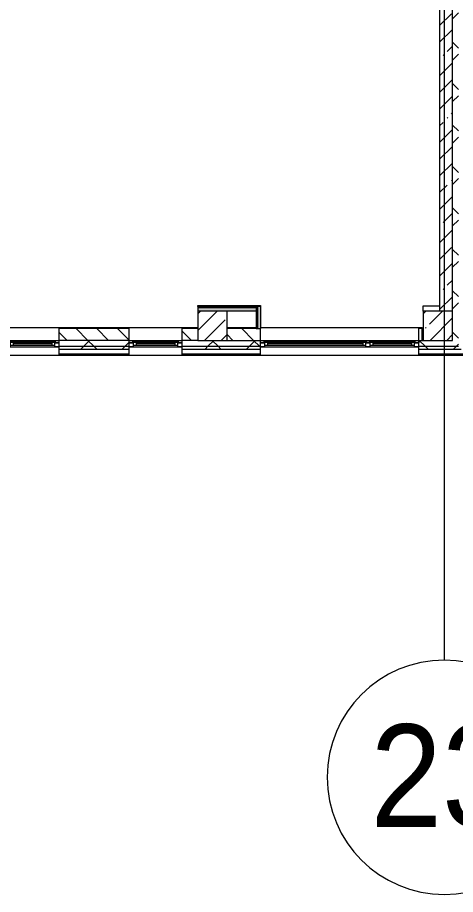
# Model space of a CAD drawing. Header units: millimetres. Extents: x 81663 to 277412, y -8553 to 29000.
# Drawn here: x 225502 to 232978, y -5906 to 9060 of the extents above; entities that cross this region are included whole.
import ezdxf

# ---------------------------------------------------------------- set-up
doc = ezdxf.new("R2010")
doc.units = ezdxf.units.MM
for name, color, linetype, lineweight, true_color in [('A-FLOR-2', 7, 'Continuous', 5, 0xaaaaaa), ('I-WALL-1', 7, 'Continuous', 5, 0xe7e7e7), ('I-WALL-2', 7, 'Continuous', 9, 0xe7e7e7)]:
    doc.layers.add(name, color=color, linetype=linetype, lineweight=lineweight, true_color=true_color)
for name, color, linetype, lineweight in [('A-GLAZ-2', 7, 'Continuous', 5), ('A-WALL', 7, 'Continuous', 9), ('A-WALL-4', 7, 'Continuous', 5), ('I-WALL-3', 7, 'Continuous', 5), ('S-COLS-1', 7, 'Continuous', 5), ('Оси', 7, 'Continuous', 9), ('Оси-1', 7, 'Continuous', 20)]:
    doc.layers.add(name, color=color, linetype=linetype, lineweight=lineweight)
doc.styles.add('Arial_1', font='arial.ttf', dxfattribs={"width": 0.9, "height": 1750})
pattern_1 = [(45, (148228.23, 0), (-353.5534, 353.5534), []), (135, (148228.23, 0), (-353.5534, -353.5534), [])]
pattern_2 = [(135, (148228.23, 0), (-176.7767, -176.7767), [])]
pattern_3 = [(45, (148228.2, 0), (-530.33, 530.33), []), (135, (148228.2, 0), (-530.33, -530.33), [])]

# ---------------------------------------------------------------- blocks, each defined once
blk = doc.blocks.new('BSC_Колонна _Прямоугольная - 500х500-V18-2_5_3_птичка')
at = {"layer": 'S-COLS-1'}
h = blk.add_hatch(dxfattribs=at)
h.set_pattern_fill('FP_44', color=256, style=0, pattern_type=2)
h.set_pattern_definition([(45, (-80600, -3800), (-285.1231, 285.1231), []), (45, (-80314.88, -3800), (-285.1231, 285.1231), [504.031, -100.806, 16.764, -84.042])])
h.paths.add_polyline_path([(-121, -250), (250, -250), (250, 250), (-250, 250), (-250, -250)])
for p, q in [((250, 250), (-250, 250)), ((-250, 250), (-250, -250)), ((250, -250), (250, 250)), ((-250, -250), (250, -250))]:
    blk.add_line(p, q, dxfattribs=at)
blk = doc.blocks.new('120_Окно_СКБ_2Ст - 120_Окно_СКБ_2Ст 2700х2500 _мал створка слева_-22808065-2_5_3_птичка')
at = {"layer": 'A-GLAZ-2'}
for p, q in [((-1350, -75), (-1350, -5)), ((-1350, -5), (-1280, -5)), ((1350, -5), (-1350, -5)), ((-1280, -75), (-1350, -75)), ((-1350, -75), (-1300, -75)), ((-1280, -75), (-1300, -75)), ((-1300, -75), (-1300, -85)), ((-1300, -85), (-500, -85)), ((-500, -85), (-1300, -85)), ((-1280, -5), (-1280, -75)), ((-520, -35), (-1280, -35)), ((-1280, -35), (-1280, -75)), ((-1230, -85), (-1230, -35)), ((-1230, -55), (-570, -55)), ((-570, -65), (-1230, -65)), ((-570, -85), (-570, -35)), ((-520, -75), (-520, -5)), ((-520, -5), (-450, -5)), ((-520, -75), (-520, -35)), ((-450, -75), (-520, -75)), ((-500, -75), (-520, -75)), ((-500, -75), (-470, -75)), ((-500, -85), (-500, -75)), ((-450, -75), (-470, -75)), ((-470, -75), (-470, -85)), ((-470, -85), (1300, -85)), ((1300, -85), (-470, -85)), ((-450, -5), (-450, -75)), ((1280, -35), (-450, -35)), ((-450, -35), (-450, -75)), ((-400, -85), (-400, -35)), ((-400, -55), (1230, -55)), ((1230, -65), (-400, -65)), ((1230, -85), (1230, -35)), ((1280, -75), (1280, -5)), ((1280, -5), (1350, -5)), ((1280, -75), (1280, -35)), ((1350, -75), (1280, -75)), ((1300, -75), (1280, -75)), ((1300, -75), (1350, -75)), ((1300, -85), (1300, -75)), ((1350, -5), (1350, -75))]:
    blk.add_line(p, q, dxfattribs=at)
blk = doc.blocks.new('120_Окно_СКБ_1Ст - 120_Окно_СКБ_1Ст 900х2500_h_-19906150-2_5_3_птичка')
at = {"layer": 'A-GLAZ-2'}
for p, q in [((-450, -75), (-450, -5)), ((-450, -5), (-380, -5)), ((450, -5), (-450, -5)), ((-380, -75), (-450, -75)), ((-450, -75), (-400, -75)), ((-380, -75), (-400, -75)), ((-400, -75), (-400, -85)), ((-400, -85), (400, -85)), ((400, -85), (-400, -85)), ((-380, -5), (-380, -75)), ((380, -35), (-380, -35)), ((-380, -35), (-380, -75)), ((-330, -85), (-330, -35)), ((-330, -55), (330, -55)), ((330, -65), (-330, -65)), ((330, -85), (330, -35)), ((380, -75), (380, -5)), ((380, -5), (450, -5)), ((380, -75), (380, -35)), ((450, -75), (380, -75)), ((400, -75), (380, -75)), ((400, -75), (450, -75)), ((400, -85), (400, -75)), ((450, -5), (450, -75))]:
    blk.add_line(p, q, dxfattribs=at)
blk = doc.blocks.new('BSC_Колонна _Прямоугольная - 500х500-V122-2_5_3_птичка')
at = {"layer": 'S-COLS-1'}
h = blk.add_hatch(dxfattribs=at)
h.set_pattern_fill('FP_149', color=256, style=0, pattern_type=2)
h.set_pattern_definition([(45, (-84450, -3800), (-285.1231, 285.1231), []), (45, (-84164.88, -3800), (-285.1231, 285.1231), [504.031, -100.806, 16.764, -84.042])])
h.paths.add_polyline_path([(-250, -250), (250, -250), (250, 250), (-250, 250), (-250, -99)])
for p, q in [((250, 250), (-250, 250)), ((-250, 250), (-250, -250)), ((250, -250), (250, 250)), ((-250, -250), (250, -250))]:
    blk.add_line(p, q, dxfattribs=at)
blk = doc.blocks.new('Ось сетки - D8-29747960-2_5_3_птичка')
at = {"layer": 'Оси-1'}
for start, end in [(360, 180), (180, 360)]:
    blk.add_arc((0, 0), 4, start, end, dxfattribs=at)

msp = doc.modelspace()

# ---------------------------------------------------------------- hatches: boundary and pattern name
at = {"layer": 'A-WALL-4'}
h = msp.add_hatch(dxfattribs=at)
h.set_pattern_fill('FP_48', color=256, style=0, pattern_type=2)
h.set_pattern_definition(pattern_1)
h.paths.add_polyline_path([(232928.2, 3450), (233028.2, 3450), (233028.2, 10250), (232928.2, 10250), (232928.2, 3550)])
h = msp.add_hatch(dxfattribs=at)
h.set_pattern_fill('FP_58', color=256, style=0, pattern_type=2)
h.set_pattern_definition(pattern_2)
h.paths.add_polyline_path([(228308.2, 3550), (228578.2, 3550), (228578.2, 3750), (228308.2, 3750), (228308.2, 3701.2)])
h.paths.add_polyline_path([(227408.2, 3550), (227408.2, 3750), (226208.2, 3750), (226208.2, 3550), (226851.7, 3550)])
h.paths.add_polyline_path([(225308.2, 3550), (225308.2, 3750), (224208.2, 3750), (224208.2, 3550), (224996.7, 3550)])
h = msp.add_hatch(dxfattribs=at)
h.set_pattern_fill('FP_58', color=256, style=0, pattern_type=2)
h.set_pattern_definition(pattern_2)
h.paths.add_polyline_path([(229634.3, 3550), (229648.2, 3550), (229648.2, 3750), (229078.2, 3750), (229078.2, 3550)])
h.paths.add_polyline_path([(232408.2, 3550), (232408.2, 3750), (232348.2, 3750), (232348.2, 3550)])
h = msp.add_hatch(dxfattribs=at)
h.set_pattern_fill('FP_48', color=256, style=0, pattern_type=2)
h.set_pattern_definition(pattern_1)
h.paths.add_polyline_path([(229634.3, 3450), (229648.2, 3450), (229648.2, 3550), (228308.2, 3550), (228308.2, 3450), (228706.8, 3450)])
h.paths.add_polyline_path([(232348.2, 3450), (232928.2, 3450), (232928.2, 3550), (232348.2, 3550)])
h.paths.add_polyline_path([(224208.2, 3450), (225308.2, 3450), (225308.2, 3550), (223928.2, 3550), (223928.2, 3450), (224069.2, 3450)])
h.paths.add_polyline_path([(226208.2, 3450), (227408.2, 3450), (227408.2, 3550), (226208.2, 3550)])
h = msp.add_hatch(dxfattribs=at)
h.set_pattern_fill('FP_48', color=256, style=0, pattern_type=2)
h.set_pattern_definition(pattern_1)
h.paths.add_polyline_path([(233028.2, 3400), (233028.2, 3450), (232348.2, 3450), (232348.2, 3400), (232928.2, 3400)])
h.paths.add_polyline_path([(224996.7, 3400), (225308.2, 3400), (225308.2, 3450), (223928.2, 3450), (223928.2, 3400), (224069.2, 3400)])
h.paths.add_polyline_path([(226208.2, 3400), (227408.2, 3400), (227408.2, 3450), (226208.2, 3450)])
h.paths.add_polyline_path([(229634.3, 3400), (229648.2, 3400), (229648.2, 3450), (228308.2, 3450), (228308.2, 3400), (228706.8, 3400)])
at = {"layer": 'I-WALL-1'}
msp.add_hatch(color=256, dxfattribs=at).paths.add_polyline_path([(229578.2, 4055), (229578.2, 4105), (228578.2, 4105), (228578.2, 4055), (228706.8, 4055)])
at = {"layer": 'I-WALL-2'}
msp.add_hatch(color=256, dxfattribs=at).paths.add_polyline_path([(229634.3, 3750), (229653.2, 3750), (229653.2, 4130), (229603.2, 4130), (229603.2, 3750)])
at = {"layer": 'I-WALL-3'}
h = msp.add_hatch(dxfattribs=at)
h.set_pattern_fill('FP_56', color=256, style=0, pattern_type=2)
h.set_pattern_definition([(45, (148228.23, 0), (-285.1231, 285.1231), []), (45, (148513.35, 0), (-285.1231, 285.1231), [504.031, -100.806, 16.764, -84.042])])
h.paths.add_polyline_path([(232928.2, 4050), (232928.2, 10900), (232708.2, 10900), (232708.2, 4050)])
h.paths.add_polyline_path([(232708.2, 11550), (232928.2, 11550), (232928.2, 15150), (232708.2, 15150), (232708.2, 12200)])
h = msp.add_hatch(dxfattribs=at)
h.set_pattern_fill('FP_160', color=256, style=0, pattern_type=2)
h.set_pattern_definition(pattern_3)
h.paths.add_polyline_path([(229590.7, 4117.5), (229603.2, 4117.5), (229603.2, 4130), (228578.2, 4130), (228578.2, 4117.5), (228706.8, 4117.5)])
h = msp.add_hatch(dxfattribs=at)
h.set_pattern_fill('FP_160', color=256, style=0, pattern_type=2)
h.set_pattern_definition(pattern_3)
h.paths.add_polyline_path([(229578.2, 4105), (229590.7, 4105), (229590.7, 4117.5), (228578.2, 4117.5), (228578.2, 4105), (228706.8, 4105)])
h = msp.add_hatch(dxfattribs=at)
h.set_pattern_fill('FP_160', color=256, style=0, pattern_type=2)
h.set_pattern_definition(pattern_3)
h.paths.add_polyline_path([(229578.2, 3750), (229590.7, 3750), (229590.7, 4105), (229578.2, 4105), (229578.2, 4055)])
h = msp.add_hatch(dxfattribs=at)
h.set_pattern_fill('FP_160', color=256, style=0, pattern_type=2)
h.set_pattern_definition(pattern_3)
h.paths.add_polyline_path([(229590.7, 3750), (229603.2, 3750), (229603.2, 4117.5), (229590.7, 4117.5), (229590.7, 4055)])

# ---------------------------------------------------------------- linework, layer by layer
at = {"layer": 'A-FLOR-2'}
for p, q in [((228578.2, 4130), (228578.2, 4145)), ((228578.2, 4145), (229648.2, 4145)), ((229648.2, 4145), (229648.2, 4130)), ((232428.2, 4050), (232428.2, 4140)), ((232428.2, 4140), (232708.2, 4140)), ((232408.2, 3750), (232428.2, 3750))]:
    msp.add_line(p, q, dxfattribs=at)
at = {"layer": 'A-WALL'}
for p, q in [((229590.7, 4117.5), (228578.2, 4117.5)), ((229578.2, 4105), (228578.2, 4105)), ((229578.2, 4105), (229578.2, 4055)), ((229590.7, 3750), (229590.7, 4117.5)), ((229603.2, 3750), (229603.2, 4130)), ((227408.2, 3550), (226208.2, 3550)), ((226208.2, 3450), (227408.2, 3450)), ((228578.2, 3550), (228308.2, 3550)), ((228308.2, 3450), (229648.2, 3450)), ((229078.2, 3550), (229648.2, 3550)), ((232348.2, 3550), (232408.2, 3550)), ((232348.2, 3450), (233028.2, 3450)), ((226208.2, 3400), (227408.2, 3400)), ((226208.2, 3320), (227408.2, 3320)), ((228308.2, 3400), (229648.2, 3400)), ((228308.2, 3320), (229648.2, 3320)), ((232348.2, 3400), (233078.2, 3400)), ((232348.2, 3320), (233158.2, 3320))]:
    msp.add_line(p, q, dxfattribs=at)
at = {"layer": 'A-WALL-4'}
for p, q in [((232928.2, 4050), (232928.2, 4050)), ((226208.2, 3750), (226208.2, 3300)), ((227408.2, 3750), (226208.2, 3750)), ((227408.2, 3300), (227408.2, 3750)), ((228308.2, 3750), (228308.2, 3300)), ((228578.2, 3750), (228308.2, 3750)), ((229578.2, 3750), (229078.2, 3750)), ((229648.2, 3300), (229648.2, 3750)), ((232348.2, 3750), (232348.2, 3300)), ((232408.2, 3750), (232348.2, 3750)), ((232408.2, 3550), (232408.2, 3750)), ((225308.2, 3550), (226208.2, 3550)), ((227408.2, 3550), (228308.2, 3550)), ((229648.2, 3550), (232428.2, 3550)), ((224086.2, 3300), (233178.2, 3300))]:
    msp.add_line(p, q, dxfattribs=at)
at = {"layer": 'I-WALL-3'}
for p, q in [((232708.2, 10900), (232708.2, 4050)), ((232928.2, 4050), (232928.2, 10900)), ((229653.2, 4130), (228578.2, 4130)), ((228578.2, 4130), (228578.2, 4055)), ((228578.2, 4055), (229578.2, 4055)), ((229578.2, 4055), (229578.2, 3750)), ((229653.2, 3750), (229653.2, 4130)), ((224481.8, 3770), (228578.2, 3770)), ((229078.2, 3770), (229578.2, 3770)), ((229578.2, 3750), (229653.2, 3750)), ((229653.2, 3770), (232408.2, 3770)), ((232408.2, 3750), (232408.2, 3770))]:
    msp.add_line(p, q, dxfattribs=at)
at = {"layer": 'Оси'}
msp.add_line((232788.2, -1906.3), (232788.2, 9979), dxfattribs=at)

# ---------------------------------------------------------------- block references
at = {"layer": 'A-GLAZ-2', "rotation": 180}
for name, p in [('120_Окно_СКБ_1Ст - 120_Окно_СКБ_1Ст 900х2500_h_-19906150-2_5_3_птичка', (225758.2, 3435)), ('120_Окно_СКБ_1Ст - 120_Окно_СКБ_1Ст 900х2500_h_-19906150-2_5_3_птичка', (227858.2, 3435)), ('120_Окно_СКБ_2Ст - 120_Окно_СКБ_2Ст 2700х2500 _мал створка слева_-22808065-2_5_3_птичка', (230998.2, 3435))]:
    msp.add_blockref(name, p, dxfattribs=at)
at = {"layer": 'S-COLS-1'}
for name, p in [('BSC_Колонна _Прямоугольная - 500х500-V18-2_5_3_птичка', (228828.2, 3800)), ('BSC_Колонна _Прямоугольная - 500х500-V122-2_5_3_птичка', (232678.2, 3800))]:
    msp.add_blockref(name, p, dxfattribs=at)
at = {"layer": 'Оси-1', "xscale": 499.9999999999995, "yscale": 499.9999999999995, "zscale": 499.9999999999995}
msp.add_blockref('Ось сетки - D8-29747960-2_5_3_птичка', (232788.2, -3906.3), dxfattribs=at)

# ---------------------------------------------------------------- texts
at = {"layer": 'Оси', "insert": (231525.2, -3003), "char_height": 1750, "width": 3030.379, "attachment_point": 1, "style": 'Arial_1'}
msp.add_mtext('23', dxfattribs=at)

doc.saveas('drawing.dxf')
